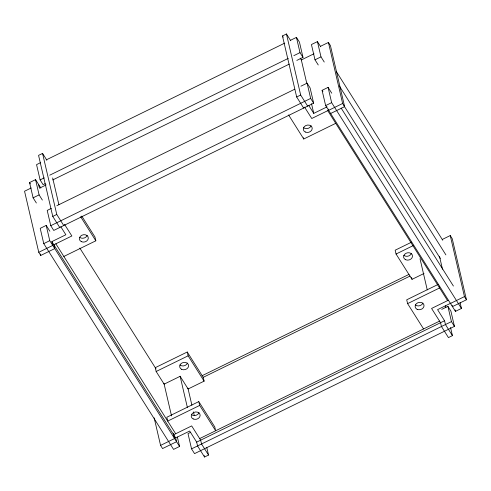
<?xml version="1.0" encoding="UTF-8"?>
<svg xmlns="http://www.w3.org/2000/svg" width="491" height="491" viewBox="0 0 491 491"><rect width="100%" height="100%" fill="white"/><g stroke="black" fill="none" stroke-linecap="round" stroke-linejoin="round"><path stroke-width="0.74" d="M46.829 160.183L42.557 153.407L38.562 155.365L52.764 216.414L59.755 227.493M303.659 108.069L296.668 96.991L282.46 35.941L286.456 33.983L290.727 40.753M40.679 162.613L36.555 164.632L40.109 179.896L43.104 184.647L45.166 183.634M46.179 159.919L284.762 43.104M290.261 40.409L296.447 37.377L299.449 42.128L302.996 57.392L296.81 60.418M36.371 203.004L33.106 197.83L29.552 182.566L35.548 179.632L40.857 188.041M320.697 46.786L317.432 41.606L311.435 44.546L314.989 59.804L318.254 64.984M40.109 179.896L44.233 177.877M49.732 175.183L288.315 58.361M293.814 55.667L300.001 52.641L296.447 37.377M31.215 187.967L24.55 191.232L38.758 252.282L40.753 255.443L54.747 248.593L53.863 244.776L71.852 235.968L64.499 224.313M320.427 46.357L328.424 42.441L330.425 45.608L344.627 106.651L330.633 113.507M52.727 179.933L289.248 64.125M46.099 184.929L39.433 188.194L38.544 184.377M306.85 83.703L301.327 59.957L313.988 53.758M33.106 197.83L39.102 194.89L35.548 179.632M314.989 59.804L320.985 56.87L317.432 41.606M51.334 208.399L47.21 210.418L50.763 225.682L53.758 230.432L313.651 103.178L310.103 87.914L307.102 83.163L300.915 86.195M56.833 205.704L294.729 89.227M52.764 216.414L56.766 214.457L42.557 153.407M296.668 96.991L300.664 95.033L286.456 33.983M49.879 231.243L46.203 225.418L40.207 228.352L43.76 243.616L173.569 449.394L179.565 446.454L177.368 437.008M460.098 302.616L461.448 308.434L455.452 311.368L325.643 105.59L322.09 90.332L328.086 87.392L331.763 93.216M50.763 225.682L310.656 98.427L307.102 83.163M43.76 243.616L49.757 240.676L46.203 225.418M325.643 105.59L331.64 102.656L328.086 87.392M38.758 252.282L52.752 245.426L51.862 241.609L65.855 234.759L60.81 226.756M308.71 105.375L313.755 113.378L327.086 106.848M328.418 110.34L311.754 118.503L304.567 107.106M328.424 42.441L342.632 103.484L328.639 110.34L328.344 109.07M63.848 256.462L95.837 240.799L94.947 236.981L81.764 216.089M288.573 114.937L303.751 138.996L335.734 123.333M187.249 352.004L155.266 367.667L156.15 371.484L164.141 384.146L180.136 376.315L188.121 388.976L204.115 381.145L203.225 377.333L187.249 352.004L188.139 355.822L204.115 381.145M411.501 242.204L395.163 250.201L396.053 254.019L412.029 279.342L424.028 273.469M156.15 371.484L188.139 355.822M396.053 254.019L413.066 245.684M442.25 239.473L450.247 235.557L452.242 238.718L466.45 299.768L452.457 306.623L452.162 305.347M202.102 375.707L409.052 274.371M203.041 377.419L409.948 276.108M198.794 401.607L166.805 417.27L167.695 421.088L199.684 405.425L198.794 401.607L214.77 426.931L215.659 430.748L199.684 405.425M438.015 284.473L406.708 299.805L407.598 303.616L423.573 328.945M407.598 303.616L439.586 287.953L439.285 286.683M173.685 434.725L191.674 425.918L200.659 440.163L201.549 443.981L208.54 455.059L204.544 457.017L197.554 445.938L196.664 442.121L189.673 431.043L175.68 437.892L176.57 441.71L162.576 448.559L160.575 445.392L154.168 417.847M448.24 300.289L431.577 308.452L440.562 322.697L441.452 326.509L448.443 337.593L452.438 335.635L450.535 327.442M450.904 303.131L437.573 309.655L444.564 320.74L445.454 324.551L452.438 335.635M160.575 445.392L174.569 438.543L173.335 433.246M450.456 303.456L464.455 296.601L450.247 235.557M190.754 432.264L188.004 433.608L191.551 448.872L194.553 453.623L454.445 326.368L450.891 311.104L447.896 306.353L441.71 309.385M199.665 438.58L439.568 321.114M196.664 442.121L444.564 320.74M191.551 448.872L451.45 321.617L447.896 306.353M336.212 71.373L442.753 240.265M320.985 56.87L324.25 62.044M339.355 85.986L445.896 254.884M342.632 103.484L344.627 106.651M464.455 296.601L466.45 299.768M343.97 105.749L440.304 258.462M341.153 108.1L453.408 286.05M331.64 102.656L461.448 308.434M300.001 52.641L302.996 57.392M322.09 90.332L322.906 91.621M300.161 58.11L301.327 59.957M282.46 35.941L283.239 37.175M327.749 110.671L447.571 300.621M310.656 98.427L313.651 103.178M451.45 321.617L454.445 326.368M300.664 95.033L307.654 106.111M80.659 216.74L95.837 240.799M79.824 248.078L156.064 368.931M56.766 214.457L63.756 225.535M39.102 194.89L42.367 200.07M29.552 182.566L30.368 183.861M55.857 243.8L175.68 433.749M51.862 241.609L175.68 437.892M49.757 240.676L179.565 446.454M455.114 309.913L455.452 311.368M439.555 256.609L442.495 269.221M445.509 305.856L445.859 307.341M420.014 258.745L427.262 289.905M411.587 277.433L412.029 279.342M311.509 103.73L313.755 113.378M303.456 137.726L303.751 138.996M206.809 447.614L208.54 455.059M204.195 455.525L204.544 457.017M187.924 388.129L191.895 405.192M193.448 411.869L194.313 415.582M180.111 376.21L187.359 407.37M163.945 383.299L171.537 415.945M52.678 177.951L58.895 204.655M40.409 253.957L40.753 255.443M87.195 235.422A4.511 3.676 -13.1 0 1 79.61 237.276M199.027 412.71A4.511 3.676 -13.1 0 1 191.447 414.564M311.104 125.788A4.511 3.676 -13.1 0 1 303.518 127.642M422.941 303.07A4.511 3.676 -13.1 0 1 415.355 304.929M411.397 253.473A4.511 3.676 -13.1 0 1 403.811 255.326M187.488 363.107A4.511 3.676 -13.1 0 1 179.902 364.96M81.377 241.664A4.511 3.676 -13.1 0 0 88.306 238.27A4.511 3.676 -13.1 0 0 81.844 235.22A4.511 3.676 -13.1 0 0 81.377 241.664M193.215 418.946A4.511 3.676 -13.1 0 0 200.138 415.558A4.511 3.676 -13.1 0 0 193.681 412.501A4.511 3.676 -13.1 0 0 193.215 418.946M305.285 132.024A4.511 3.676 -13.1 0 0 312.215 128.636A4.511 3.676 -13.1 0 0 305.758 125.579A4.511 3.676 -13.1 0 0 305.285 132.024M417.123 309.312A4.511 3.676 -13.1 0 0 424.046 305.924A4.511 3.676 -13.1 0 0 417.589 302.867A4.511 3.676 -13.1 0 0 417.123 309.312M405.578 259.708A4.511 3.676 -13.1 0 0 412.508 256.32A4.511 3.676 -13.1 0 0 406.045 253.264A4.511 3.676 -13.1 0 0 405.578 259.708M181.67 369.349A4.511 3.676 -13.1 0 0 188.599 365.955A4.511 3.676 -13.1 0 0 182.136 362.904A4.511 3.676 -13.1 0 0 181.67 369.349"/></g></svg>
